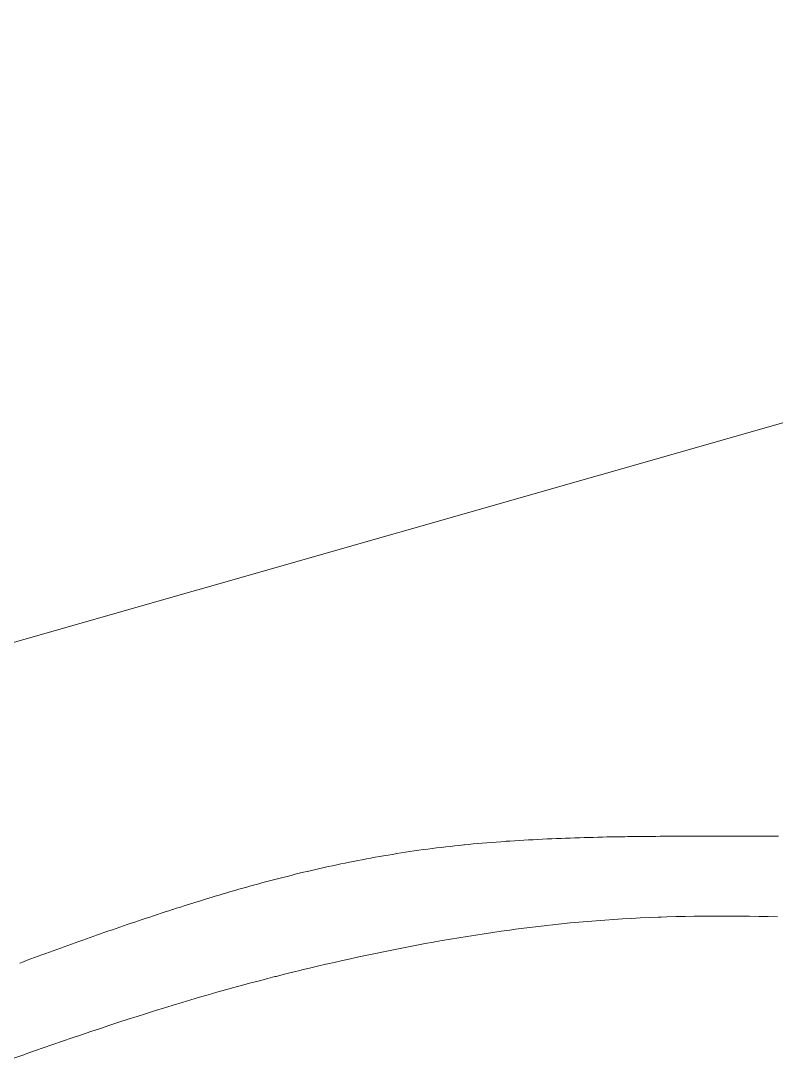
# Model space of a CAD drawing. Header units: inches. Extents: x -9418 to 110693, y 8585 to 209374.
# Drawn here: x -6829 to -5536, y 15114 to 16890 of the extents above; entities that cross this region are included whole.
import ezdxf

# ---------------------------------------------------------------- set-up
doc = ezdxf.new("R2010")
doc.units = ezdxf.units.IN
doc.header["$MEASUREMENT"] = 0
doc.layers.add('0-1', color=7, linetype='Continuous', lineweight=5)
doc.layers.add('C-TOPO', color=7, linetype='Continuous', lineweight=9)

# ---------------------------------------------------------------- blocks, each defined once
blk = doc.blocks.new('1750 Ox - Topography_rvt-1-SITE PLAN - TOPO WITH IMAGERY')
at = {"layer": 'C-TOPO'}
for p, q in [((-3115.1, 16890.3), (-8355.6, 15393.4)), ((-5936.2, 15489), (-5928.2, 15489.4)), ((-5928.2, 15489.4), (-5936.2, 15489)), ((-5928.2, 15489.4), (-5920.3, 15489.8)), ((-5920.3, 15489.8), (-5928.2, 15489.4)), ((-5920.3, 15489.8), (-5912.4, 15490.1)), ((-5912.4, 15490.1), (-5920.3, 15489.8)), ((-5912.4, 15490.1), (-5911, 15490.2)), ((-5911, 15490.2), (-5912.4, 15490.1)), ((-5911, 15490.2), (-5904.4, 15490.4)), ((-5904.4, 15490.4), (-5911, 15490.2)), ((-5904.4, 15490.4), (-5896.5, 15490.7)), ((-5896.5, 15490.7), (-5904.4, 15490.4)), ((-5896.5, 15490.7), (-5888.6, 15491)), ((-5888.6, 15491), (-5896.5, 15490.7)), ((-5888.6, 15491), (-5880.7, 15491.3)), ((-5880.7, 15491.3), (-5888.6, 15491)), ((-5880.7, 15491.3), (-5872.8, 15491.6)), ((-5872.8, 15491.6), (-5880.7, 15491.3)), ((-5872.8, 15491.6), (-5864.9, 15491.8)), ((-5864.9, 15491.8), (-5872.8, 15491.6)), ((-5864.9, 15491.8), (-5857.1, 15492)), ((-5857.1, 15492), (-5864.9, 15491.8)), ((-5857.1, 15492), (-5849.2, 15492.2)), ((-5849.2, 15492.2), (-5857.1, 15492)), ((-5849.2, 15492.2), (-5841.4, 15492.4)), ((-5841.4, 15492.4), (-5849.2, 15492.2)), ((-5841.4, 15492.4), (-5833.6, 15492.6)), ((-5833.6, 15492.6), (-5841.4, 15492.4)), ((-5833.6, 15492.6), (-5825.8, 15492.8)), ((-5825.8, 15492.8), (-5833.6, 15492.6)), ((-5825.8, 15492.8), (-5818.1, 15492.9)), ((-5818.1, 15492.9), (-5825.8, 15492.8)), ((-5818.1, 15492.9), (-5810.3, 15493.1)), ((-5810.3, 15493.1), (-5818.1, 15492.9)), ((-5810.3, 15493.1), (-5802.6, 15493.2)), ((-5802.6, 15493.2), (-5810.3, 15493.1)), ((-5802.6, 15493.2), (-5794.9, 15493.3)), ((-5794.9, 15493.3), (-5802.6, 15493.2)), ((-5794.9, 15493.3), (-5790.2, 15493.4)), ((-5790.2, 15493.4), (-5794.9, 15493.3)), ((-5790.2, 15493.4), (-5787.2, 15493.5)), ((-5787.2, 15493.5), (-5790.2, 15493.4)), ((-5787.2, 15493.5), (-5779.6, 15493.6)), ((-5779.6, 15493.6), (-5787.2, 15493.5)), ((-5779.6, 15493.6), (-5772, 15493.6)), ((-5772, 15493.6), (-5779.6, 15493.6)), ((-5772, 15493.6), (-5764.4, 15493.7)), ((-5764.4, 15493.7), (-5772, 15493.6)), ((-5764.4, 15493.7), (-5756.9, 15493.8)), ((-5756.9, 15493.8), (-5764.4, 15493.7)), ((-5756.9, 15493.8), (-5749.4, 15493.9)), ((-5749.4, 15493.9), (-5756.9, 15493.8)), ((-5749.4, 15493.9), (-5744.9, 15493.9)), ((-5744.9, 15493.9), (-5749.4, 15493.9)), ((-5744.9, 15493.9), (-5741.9, 15493.9)), ((-5741.9, 15493.9), (-5744.9, 15493.9)), ((-5741.9, 15493.9), (-5734.4, 15494)), ((-5734.4, 15494), (-5741.9, 15493.9)), ((-5734.4, 15494), (-5727, 15494)), ((-5727, 15494), (-5734.4, 15494)), ((-5727, 15494), (-5719.7, 15494.1)), ((-5719.7, 15494.1), (-5727, 15494)), ((-5719.7, 15494.1), (-5712.3, 15494.1)), ((-5712.3, 15494.1), (-5719.7, 15494.1)), ((-5712.3, 15494.1), (-5705, 15494.1)), ((-5705, 15494.1), (-5712.3, 15494.1)), ((-5705, 15494.1), (-5697.8, 15494.2)), ((-5697.8, 15494.2), (-5705, 15494.1)), ((-5697.8, 15494.2), (-5690.6, 15494.2)), ((-5690.6, 15494.2), (-5697.8, 15494.2)), ((-5690.6, 15494.2), (-5683.4, 15494.2)), ((-5683.4, 15494.2), (-5690.6, 15494.2)), ((-5683.4, 15494.2), (-5676.3, 15494.2)), ((-5676.3, 15494.2), (-5683.4, 15494.2)), ((-5676.3, 15494.2), (-5669.3, 15494.2)), ((-5669.3, 15494.2), (-5676.3, 15494.2)), ((-5669.3, 15494.2), (-5662.3, 15494.2)), ((-5662.3, 15494.2), (-5669.3, 15494.2)), ((-5662.3, 15494.2), (-5655.3, 15494.2)), ((-5655.3, 15494.2), (-5662.3, 15494.2)), ((-5655.3, 15494.2), (-5648.4, 15494.2)), ((-5648.4, 15494.2), (-5655.3, 15494.2)), ((-5648.4, 15494.2), (-5641.5, 15494.2)), ((-5641.5, 15494.2), (-5648.4, 15494.2)), ((-5641.5, 15494.2), (-5634.7, 15494.2)), ((-5634.7, 15494.2), (-5641.5, 15494.2)), ((-5634.7, 15494.2), (-5628, 15494.2)), ((-5628, 15494.2), (-5634.7, 15494.2)), ((-5628, 15494.2), (-5621.3, 15494.2)), ((-5621.3, 15494.2), (-5628, 15494.2)), ((-5621.3, 15494.2), (-5614.6, 15494.2)), ((-5614.6, 15494.2), (-5621.3, 15494.2)), ((-5614.6, 15494.2), (-5608, 15494.2)), ((-5608, 15494.2), (-5614.6, 15494.2)), ((-5608, 15494.2), (-5601.5, 15494.2)), ((-5601.5, 15494.2), (-5608, 15494.2)), ((-5601.5, 15494.2), (-5595, 15494.2)), ((-5595, 15494.2), (-5601.5, 15494.2)), ((-5595, 15494.2), (-5588.5, 15494.2)), ((-5588.5, 15494.2), (-5595, 15494.2)), ((-5588.5, 15494.2), (-5582.1, 15494.2)), ((-5582.1, 15494.2), (-5588.5, 15494.2)), ((-5582.1, 15494.2), (-5575.7, 15494.2)), ((-5575.7, 15494.2), (-5582.1, 15494.2)), ((-5575.7, 15494.2), (-5569.4, 15494.2)), ((-5569.4, 15494.2), (-5575.7, 15494.2)), ((-5569.4, 15494.2), (-5563.1, 15494.2)), ((-5563.1, 15494.2), (-5569.4, 15494.2)), ((-5563.1, 15494.2), (-5556.8, 15494.2)), ((-5556.8, 15494.2), (-5563.1, 15494.2)), ((-5556.8, 15494.2), (-5550.6, 15494.1)), ((-5550.6, 15494.1), (-5556.8, 15494.2)), ((-5550.6, 15494.1), (-5544.4, 15494.1)), ((-5544.4, 15494.1), (-5550.6, 15494.1)), ((-5544.4, 15494.1), (-5538.3, 15494.1)), ((-5538.3, 15494.1), (-5544.4, 15494.1)), ((-5538.3, 15494.1), (-5532.2, 15494.1)), ((-5532.2, 15494.1), (-5538.3, 15494.1)), ((-6140.4, 15471.1), (-6132.7, 15472.1)), ((-6132.7, 15472.1), (-6140.4, 15471.1)), ((-6132.7, 15472.1), (-6125.3, 15473.1)), ((-6125.3, 15473.1), (-6132.7, 15472.1)), ((-6125.3, 15473.1), (-6125.1, 15473.1)), ((-6125.1, 15473.1), (-6125.3, 15473.1)), ((-6125.1, 15473.1), (-6117.4, 15474.1)), ((-6117.4, 15474.1), (-6125.1, 15473.1)), ((-6117.4, 15474.1), (-6109.7, 15475)), ((-6109.7, 15475), (-6117.4, 15474.1)), ((-6109.7, 15475), (-6101.9, 15475.9)), ((-6101.9, 15475.9), (-6109.7, 15475)), ((-6101.9, 15475.9), (-6094.2, 15476.8)), ((-6094.2, 15476.8), (-6101.9, 15475.9)), ((-6094.2, 15476.8), (-6086.4, 15477.7)), ((-6086.4, 15477.7), (-6094.2, 15476.8)), ((-6086.4, 15477.7), (-6078.6, 15478.5)), ((-6078.6, 15478.5), (-6086.4, 15477.7)), ((-6078.6, 15478.5), (-6070.8, 15479.3)), ((-6070.8, 15479.3), (-6078.6, 15478.5)), ((-6070.8, 15479.3), (-6069.4, 15479.4)), ((-6069.4, 15479.4), (-6070.8, 15479.3)), ((-6069.4, 15479.4), (-6063, 15480)), ((-6063, 15480), (-6069.4, 15479.4)), ((-6063, 15480), (-6055.1, 15480.8)), ((-6055.1, 15480.8), (-6063, 15480)), ((-6055.1, 15480.8), (-6047.3, 15481.5)), ((-6047.3, 15481.5), (-6055.1, 15480.8)), ((-6047.3, 15481.5), (-6039.4, 15482.2)), ((-6039.4, 15482.2), (-6047.3, 15481.5)), ((-6039.4, 15482.2), (-6031.5, 15482.9)), ((-6031.5, 15482.9), (-6039.4, 15482.2)), ((-6031.5, 15482.9), (-6023.6, 15483.5)), ((-6023.6, 15483.5), (-6031.5, 15482.9)), ((-6023.6, 15483.5), (-6015.7, 15484.1)), ((-6015.7, 15484.1), (-6023.6, 15483.5)), ((-6015.7, 15484.1), (-6007.7, 15484.7)), ((-6007.7, 15484.7), (-6015.7, 15484.1)), ((-6007.7, 15484.7), (-5999.8, 15485.3)), ((-5999.8, 15485.3), (-6007.7, 15484.7)), ((-5999.8, 15485.3), (-5998.6, 15485.4)), ((-5998.6, 15485.4), (-5999.8, 15485.3)), ((-5998.6, 15485.4), (-5991.9, 15485.8)), ((-5991.9, 15485.8), (-5998.6, 15485.4)), ((-5991.9, 15485.8), (-5983.9, 15486.3)), ((-5983.9, 15486.3), (-5991.9, 15485.8)), ((-5983.9, 15486.3), (-5976, 15486.8)), ((-5976, 15486.8), (-5983.9, 15486.3)), ((-5976, 15486.8), (-5968, 15487.3)), ((-5968, 15487.3), (-5976, 15486.8)), ((-5968, 15487.3), (-5960.1, 15487.8)), ((-5960.1, 15487.8), (-5968, 15487.3)), ((-5960.1, 15487.8), (-5952.1, 15488.2)), ((-5952.1, 15488.2), (-5960.1, 15487.8)), ((-5952.1, 15488.2), (-5944.1, 15488.6)), ((-5944.1, 15488.6), (-5952.1, 15488.2)), ((-5944.1, 15488.6), (-5936.2, 15489)), ((-5936.2, 15489), (-5944.1, 15488.6)), ((-6252.2, 15452.5), (-6244.9, 15453.9)), ((-6244.9, 15453.9), (-6252.2, 15452.5)), ((-6244.9, 15453.9), (-6237.6, 15455.3)), ((-6237.6, 15455.3), (-6244.9, 15453.9)), ((-6237.6, 15455.3), (-6230.2, 15456.7)), ((-6230.2, 15456.7), (-6237.6, 15455.3)), ((-6230.2, 15456.7), (-6228.2, 15457.1)), ((-6228.2, 15457.1), (-6230.2, 15456.7)), ((-6228.2, 15457.1), (-6222.9, 15458)), ((-6222.9, 15458), (-6228.2, 15457.1)), ((-6222.9, 15458), (-6215.5, 15459.3)), ((-6215.5, 15459.3), (-6222.9, 15458)), ((-6215.5, 15459.3), (-6208.1, 15460.6)), ((-6208.1, 15460.6), (-6215.5, 15459.3)), ((-6208.1, 15460.6), (-6200.6, 15461.9)), ((-6200.6, 15461.9), (-6208.1, 15460.6)), ((-6200.6, 15461.9), (-6193.2, 15463.1)), ((-6193.2, 15463.1), (-6200.6, 15461.9)), ((-6193.2, 15463.1), (-6185.7, 15464.3)), ((-6185.7, 15464.3), (-6193.2, 15463.1)), ((-6185.7, 15464.3), (-6178.2, 15465.5)), ((-6178.2, 15465.5), (-6185.7, 15464.3)), ((-6178.2, 15465.5), (-6170.7, 15466.7)), ((-6170.7, 15466.7), (-6178.2, 15465.5)), ((-6170.7, 15466.7), (-6163.1, 15467.8)), ((-6163.1, 15467.8), (-6170.7, 15466.7)), ((-6163.1, 15467.8), (-6155.6, 15468.9)), ((-6155.6, 15468.9), (-6163.1, 15467.8)), ((-6155.6, 15468.9), (-6148, 15470)), ((-6148, 15470), (-6155.6, 15468.9)), ((-6148, 15470), (-6140.4, 15471.1)), ((-6140.4, 15471.1), (-6148, 15470)), ((-6331.4, 15435.6), (-6324.3, 15437.3)), ((-6324.3, 15437.3), (-6331.4, 15435.6)), ((-6324.3, 15437.3), (-6317.1, 15438.9)), ((-6317.1, 15438.9), (-6324.3, 15437.3)), ((-6317.1, 15438.9), (-6310, 15440.5)), ((-6310, 15440.5), (-6317.1, 15438.9)), ((-6310, 15440.5), (-6302.9, 15442.1)), ((-6302.9, 15442.1), (-6310, 15440.5)), ((-6302.9, 15442.1), (-6295.7, 15443.6)), ((-6295.7, 15443.6), (-6302.9, 15442.1)), ((-6295.7, 15443.6), (-6288.5, 15445.2)), ((-6288.5, 15445.2), (-6295.7, 15443.6)), ((-6288.5, 15445.2), (-6281.3, 15446.7)), ((-6281.3, 15446.7), (-6288.5, 15445.2)), ((-6281.3, 15446.7), (-6274.1, 15448.2)), ((-6274.1, 15448.2), (-6281.3, 15446.7)), ((-6274.1, 15448.2), (-6266.8, 15449.6)), ((-6266.8, 15449.6), (-6274.1, 15448.2)), ((-6266.8, 15449.6), (-6259.5, 15451.1)), ((-6259.5, 15451.1), (-6266.8, 15449.6)), ((-6259.5, 15451.1), (-6252.2, 15452.5)), ((-6252.2, 15452.5), (-6259.5, 15451.1)), ((-6408.2, 15416.4), (-6401.3, 15418.2)), ((-6401.3, 15418.2), (-6408.2, 15416.4)), ((-6401.3, 15418.2), (-6394.4, 15420)), ((-6394.4, 15420), (-6401.3, 15418.2)), ((-6394.4, 15420), (-6387.5, 15421.8)), ((-6387.5, 15421.8), (-6394.4, 15420)), ((-6387.5, 15421.8), (-6380.7, 15423.6)), ((-6380.7, 15423.6), (-6387.5, 15421.8)), ((-6380.7, 15423.6), (-6380.5, 15423.6)), ((-6380.5, 15423.6), (-6380.7, 15423.6)), ((-6380.5, 15423.6), (-6373.5, 15425.4)), ((-6373.5, 15425.4), (-6380.5, 15423.6)), ((-6373.5, 15425.4), (-6366.6, 15427.1)), ((-6366.6, 15427.1), (-6373.5, 15425.4)), ((-6366.6, 15427.1), (-6359.6, 15428.9)), ((-6359.6, 15428.9), (-6366.6, 15427.1)), ((-6359.6, 15428.9), (-6352.5, 15430.6)), ((-6352.5, 15430.6), (-6359.6, 15428.9)), ((-6352.5, 15430.6), (-6345.5, 15432.3)), ((-6345.5, 15432.3), (-6352.5, 15430.6)), ((-6345.5, 15432.3), (-6338.9, 15433.9)), ((-6338.9, 15433.9), (-6345.5, 15432.3)), ((-6338.9, 15433.9), (-6338.4, 15434)), ((-6338.4, 15434), (-6338.9, 15433.9)), ((-6338.4, 15434), (-6331.4, 15435.6)), ((-6331.4, 15435.6), (-6338.4, 15434)), ((-6469.6, 15399.3), (-6462.9, 15401.2)), ((-6462.9, 15401.2), (-6469.6, 15399.3)), ((-6462.9, 15401.2), (-6456.1, 15403.2)), ((-6456.1, 15403.2), (-6462.9, 15401.2)), ((-6456.1, 15403.2), (-6456, 15403.2)), ((-6456, 15403.2), (-6456.1, 15403.2)), ((-6456, 15403.2), (-6449.3, 15405.1)), ((-6449.3, 15405.1), (-6456, 15403.2)), ((-6449.3, 15405.1), (-6442.5, 15407)), ((-6442.5, 15407), (-6449.3, 15405.1)), ((-6442.5, 15407), (-6435.7, 15408.9)), ((-6435.7, 15408.9), (-6442.5, 15407)), ((-6435.7, 15408.9), (-6428.8, 15410.8)), ((-6428.8, 15410.8), (-6435.7, 15408.9)), ((-6428.8, 15410.8), (-6422, 15412.7)), ((-6422, 15412.7), (-6428.8, 15410.8)), ((-6422, 15412.7), (-6415.1, 15414.6)), ((-6415.1, 15414.6), (-6422, 15412.7)), ((-6415.1, 15414.6), (-6408.2, 15416.4)), ((-6408.2, 15416.4), (-6415.1, 15414.6)), ((-6529.8, 15381.1), (-6523.2, 15383.2)), ((-6523.2, 15383.2), (-6529.8, 15381.1)), ((-6523.2, 15383.2), (-6516.5, 15385.3)), ((-6516.5, 15385.3), (-6523.2, 15383.2)), ((-6516.5, 15385.3), (-6509.9, 15387.3)), ((-6509.9, 15387.3), (-6516.5, 15385.3)), ((-6509.9, 15387.3), (-6503.2, 15389.3)), ((-6503.2, 15389.3), (-6509.9, 15387.3)), ((-6503.2, 15389.3), (-6496.5, 15391.3)), ((-6496.5, 15391.3), (-6503.2, 15389.3)), ((-6496.5, 15391.3), (-6489.8, 15393.3)), ((-6489.8, 15393.3), (-6496.5, 15391.3)), ((-6489.8, 15393.3), (-6483.1, 15395.3)), ((-6483.1, 15395.3), (-6489.8, 15393.3)), ((-6483.1, 15395.3), (-6476.4, 15397.3)), ((-6476.4, 15397.3), (-6483.1, 15395.3)), ((-6476.4, 15397.3), (-6469.6, 15399.3)), ((-6469.6, 15399.3), (-6476.4, 15397.3)), ((-6582.4, 15364.4), (-6575.8, 15366.5)), ((-6575.8, 15366.5), (-6582.4, 15364.4)), ((-6575.8, 15366.5), (-6569.6, 15368.5)), ((-6569.6, 15368.5), (-6575.8, 15366.5)), ((-6569.6, 15368.5), (-6569.3, 15368.6)), ((-6569.3, 15368.6), (-6569.6, 15368.5)), ((-6569.3, 15368.6), (-6562.7, 15370.7)), ((-6562.7, 15370.7), (-6569.3, 15368.6)), ((-6562.7, 15370.7), (-6556.2, 15372.8)), ((-6556.2, 15372.8), (-6562.7, 15370.7)), ((-6556.2, 15372.8), (-6549.6, 15374.9)), ((-6549.6, 15374.9), (-6556.2, 15372.8)), ((-6549.6, 15374.9), (-6543, 15377)), ((-6543, 15377), (-6549.6, 15374.9)), ((-6543, 15377), (-6536.4, 15379.1)), ((-6536.4, 15379.1), (-6543, 15377)), ((-6536.4, 15379.1), (-6529.8, 15381.1)), ((-6529.8, 15381.1), (-6536.4, 15379.1)), ((-6640.6, 15345), (-6634.1, 15347.2)), ((-6634.1, 15347.2), (-6640.6, 15345)), ((-6634.1, 15347.2), (-6627.7, 15349.4)), ((-6627.7, 15349.4), (-6634.1, 15347.2)), ((-6627.7, 15349.4), (-6621.3, 15351.5)), ((-6621.3, 15351.5), (-6627.7, 15349.4)), ((-6621.3, 15351.5), (-6614.8, 15353.7)), ((-6614.8, 15353.7), (-6621.3, 15351.5)), ((-6614.8, 15353.7), (-6608.3, 15355.8)), ((-6608.3, 15355.8), (-6614.8, 15353.7)), ((-6608.3, 15355.8), (-6601.9, 15358)), ((-6601.9, 15358), (-6608.3, 15355.8)), ((-6601.9, 15358), (-6595.4, 15360.1)), ((-6595.4, 15360.1), (-6601.9, 15358)), ((-6595.4, 15360.1), (-6588.9, 15362.3)), ((-6588.9, 15362.3), (-6595.4, 15360.1)), ((-6588.9, 15362.3), (-6582.4, 15364.4)), ((-6582.4, 15364.4), (-6588.9, 15362.3)), ((-5859.2, 15348.3), (-5874.1, 15347)), ((-5874.1, 15347), (-5859.2, 15348.3)), ((-5844.2, 15349.5), (-5859.2, 15348.3)), ((-5859.2, 15348.3), (-5844.2, 15349.5)), ((-5829.2, 15350.6), (-5844.2, 15349.5)), ((-5844.2, 15349.5), (-5829.2, 15350.6)), ((-5814.2, 15351.6), (-5829.2, 15350.6)), ((-5829.2, 15350.6), (-5814.2, 15351.6)), ((-5799.1, 15352.6), (-5814.2, 15351.6)), ((-5814.2, 15351.6), (-5799.1, 15352.6)), ((-5784, 15353.4), (-5799.1, 15352.6)), ((-5799.1, 15352.6), (-5784, 15353.4)), ((-5768.8, 15354.2), (-5784, 15353.4)), ((-5784, 15353.4), (-5768.8, 15354.2)), ((-5753.6, 15354.9), (-5768.8, 15354.2)), ((-5768.8, 15354.2), (-5753.6, 15354.9)), ((-5738.3, 15355.5), (-5753.6, 15354.9)), ((-5753.6, 15354.9), (-5738.3, 15355.5)), ((-5733, 15355.6), (-5738.3, 15355.5)), ((-5738.3, 15355.5), (-5733, 15355.6)), ((-5723, 15356), (-5733, 15355.6)), ((-5733, 15355.6), (-5723, 15356)), ((-5707.6, 15356.4), (-5723, 15356)), ((-5723, 15356), (-5707.6, 15356.4)), ((-5692.1, 15356.8), (-5707.6, 15356.4)), ((-5707.6, 15356.4), (-5692.1, 15356.8)), ((-5676.6, 15357.1), (-5692.1, 15356.8)), ((-5692.1, 15356.8), (-5676.6, 15357.1)), ((-5661, 15357.3), (-5676.6, 15357.1)), ((-5676.6, 15357.1), (-5661, 15357.3)), ((-5660.4, 15357.3), (-5661, 15357.3)), ((-5661, 15357.3), (-5660.4, 15357.3)), ((-5645.3, 15357.4), (-5660.4, 15357.3)), ((-5660.4, 15357.3), (-5645.3, 15357.4)), ((-5629.6, 15357.4), (-5645.3, 15357.4)), ((-5645.3, 15357.4), (-5629.6, 15357.4)), ((-5613.8, 15357.4), (-5629.6, 15357.4)), ((-5629.6, 15357.4), (-5613.8, 15357.4)), ((-5597.9, 15357.3), (-5613.8, 15357.4)), ((-5613.8, 15357.4), (-5597.9, 15357.3)), ((-5581.9, 15357.2), (-5597.9, 15357.3)), ((-5597.9, 15357.3), (-5581.9, 15357.2)), ((-5565.9, 15356.9), (-5581.9, 15357.2)), ((-5581.9, 15357.2), (-5565.9, 15356.9)), ((-5549.7, 15356.7), (-5565.9, 15356.9)), ((-5565.9, 15356.9), (-5549.7, 15356.7)), ((-5533.5, 15356.3), (-5549.7, 15356.7)), ((-5549.7, 15356.7), (-5533.5, 15356.3)), ((-6691.7, 15327.5), (-6685.3, 15329.7)), ((-6685.3, 15329.7), (-6691.7, 15327.5)), ((-6685.3, 15329.7), (-6678.9, 15331.9)), ((-6678.9, 15331.9), (-6685.3, 15329.7)), ((-6678.9, 15331.9), (-6672.5, 15334.1)), ((-6672.5, 15334.1), (-6678.9, 15331.9)), ((-6672.5, 15334.1), (-6666.2, 15336.3)), ((-6666.2, 15336.3), (-6672.5, 15334.1)), ((-6666.2, 15336.3), (-6659.8, 15338.5)), ((-6659.8, 15338.5), (-6666.2, 15336.3)), ((-6659.8, 15338.5), (-6653.4, 15340.7)), ((-6653.4, 15340.7), (-6659.8, 15338.5)), ((-6653.4, 15340.7), (-6647, 15342.9)), ((-6647, 15342.9), (-6653.4, 15340.7)), ((-6647, 15342.9), (-6640.6, 15345)), ((-6640.6, 15345), (-6647, 15342.9)), ((-6021.4, 15329.4), (-6024.8, 15328.9)), ((-6024.8, 15328.9), (-6021.4, 15329.4)), ((-6006.8, 15331.5), (-6021.4, 15329.4)), ((-6021.4, 15329.4), (-6006.8, 15331.5)), ((-5992.2, 15333.5), (-6006.8, 15331.5)), ((-6006.8, 15331.5), (-5992.2, 15333.5)), ((-5982.6, 15334.8), (-5992.2, 15333.5)), ((-5992.2, 15333.5), (-5982.6, 15334.8)), ((-5977.6, 15335.5), (-5982.6, 15334.8)), ((-5982.6, 15334.8), (-5977.6, 15335.5)), ((-5962.9, 15337.4), (-5977.6, 15335.5)), ((-5977.6, 15335.5), (-5962.9, 15337.4)), ((-5948.2, 15339.2), (-5962.9, 15337.4)), ((-5962.9, 15337.4), (-5948.2, 15339.2)), ((-5933.4, 15340.9), (-5948.2, 15339.2)), ((-5948.2, 15339.2), (-5933.4, 15340.9)), ((-5929, 15341.4), (-5933.4, 15340.9)), ((-5933.4, 15340.9), (-5929, 15341.4)), ((-5918.7, 15342.6), (-5929, 15341.4)), ((-5929, 15341.4), (-5918.7, 15342.6)), ((-5903.8, 15344.1), (-5918.7, 15342.6)), ((-5918.7, 15342.6), (-5903.8, 15344.1)), ((-5889, 15345.6), (-5903.8, 15344.1)), ((-5903.8, 15344.1), (-5889, 15345.6)), ((-5874.1, 15347), (-5889, 15345.6)), ((-5889, 15345.6), (-5874.1, 15347)), ((-6742.4, 15309.5), (-6736.1, 15311.8)), ((-6736.1, 15311.8), (-6742.4, 15309.5)), ((-6736.1, 15311.8), (-6729.8, 15314)), ((-6729.8, 15314), (-6736.1, 15311.8)), ((-6729.8, 15314), (-6723.4, 15316.3)), ((-6723.4, 15316.3), (-6729.8, 15314)), ((-6723.4, 15316.3), (-6717.1, 15318.5)), ((-6717.1, 15318.5), (-6723.4, 15316.3)), ((-6717.1, 15318.5), (-6710.7, 15320.8)), ((-6710.7, 15320.8), (-6717.1, 15318.5)), ((-6710.7, 15320.8), (-6704.4, 15323)), ((-6704.4, 15323), (-6710.7, 15320.8)), ((-6704.4, 15323), (-6698, 15325.2)), ((-6698, 15325.2), (-6704.4, 15323)), ((-6698, 15325.2), (-6695.8, 15326)), ((-6695.8, 15326), (-6698, 15325.2)), ((-6695.8, 15326), (-6691.7, 15327.5)), ((-6691.7, 15327.5), (-6695.8, 15326)), ((-6122.5, 15312.8), (-6136.9, 15310.2)), ((-6136.9, 15310.2), (-6122.5, 15312.8)), ((-6120.7, 15313.1), (-6122.5, 15312.8)), ((-6122.5, 15312.8), (-6120.7, 15313.1)), ((-6108.2, 15315.3), (-6120.7, 15313.1)), ((-6120.7, 15313.1), (-6108.2, 15315.3)), ((-6093.8, 15317.8), (-6108.2, 15315.3)), ((-6108.2, 15315.3), (-6093.8, 15317.8)), ((-6079.4, 15320.3), (-6093.8, 15317.8)), ((-6093.8, 15317.8), (-6079.4, 15320.3)), ((-6064.9, 15322.6), (-6079.4, 15320.3)), ((-6079.4, 15320.3), (-6064.9, 15322.6)), ((-6050.5, 15325), (-6064.9, 15322.6)), ((-6064.9, 15322.6), (-6050.5, 15325)), ((-6035.9, 15327.2), (-6050.5, 15325)), ((-6050.5, 15325), (-6035.9, 15327.2)), ((-6024.8, 15328.9), (-6035.9, 15327.2)), ((-6035.9, 15327.2), (-6024.8, 15328.9)), ((-6786.8, 15293.4), (-6780.5, 15295.7)), ((-6780.5, 15295.7), (-6786.8, 15293.4)), ((-6780.5, 15295.7), (-6774.1, 15298)), ((-6774.1, 15298), (-6780.5, 15295.7)), ((-6774.1, 15298), (-6767.8, 15300.3)), ((-6767.8, 15300.3), (-6774.1, 15298)), ((-6767.8, 15300.3), (-6761.5, 15302.6)), ((-6761.5, 15302.6), (-6767.8, 15300.3)), ((-6761.5, 15302.6), (-6755.1, 15304.9)), ((-6755.1, 15304.9), (-6761.5, 15302.6)), ((-6755.1, 15304.9), (-6748.8, 15307.2)), ((-6748.8, 15307.2), (-6755.1, 15304.9)), ((-6748.8, 15307.2), (-6742.4, 15309.5)), ((-6742.4, 15309.5), (-6748.8, 15307.2)), ((-6208.1, 15296.4), (-6222.2, 15293.5)), ((-6222.2, 15293.5), (-6208.1, 15296.4)), ((-6193.9, 15299.2), (-6208.1, 15296.4)), ((-6208.1, 15296.4), (-6193.9, 15299.2)), ((-6179.7, 15302), (-6193.9, 15299.2)), ((-6193.9, 15299.2), (-6179.7, 15302)), ((-6165.4, 15304.8), (-6179.7, 15302)), ((-6179.7, 15302), (-6165.4, 15304.8)), ((-6151.2, 15307.5), (-6165.4, 15304.8)), ((-6165.4, 15304.8), (-6151.2, 15307.5)), ((-6136.9, 15310.2), (-6151.2, 15307.5)), ((-6151.2, 15307.5), (-6136.9, 15310.2)), ((-6831.3, 15277), (-6825, 15279.3)), ((-6825, 15279.3), (-6831.3, 15277)), ((-6825, 15279.3), (-6818.6, 15281.7)), ((-6818.6, 15281.7), (-6825, 15279.3)), ((-6818.6, 15281.7), (-6812.2, 15284.1)), ((-6812.2, 15284.1), (-6818.6, 15281.7)), ((-6812.2, 15284.1), (-6805.9, 15286.4)), ((-6805.9, 15286.4), (-6812.2, 15284.1)), ((-6805.9, 15286.4), (-6799.5, 15288.7)), ((-6799.5, 15288.7), (-6805.9, 15286.4)), ((-6805.9, 15286.4), (-6805.9, 15286.4)), ((-6805.9, 15286.4), (-6805.9, 15286.4)), ((-6799.5, 15288.7), (-6793.2, 15291.1)), ((-6793.2, 15291.1), (-6799.5, 15288.7)), ((-6793.2, 15291.1), (-6786.8, 15293.4)), ((-6786.8, 15293.4), (-6793.2, 15291.1)), ((-6292.9, 15278.1), (-6303.9, 15275.6)), ((-6303.9, 15275.6), (-6292.9, 15278.1)), ((-6278.7, 15281.3), (-6292.9, 15278.1)), ((-6292.9, 15278.1), (-6278.7, 15281.3)), ((-6264.6, 15284.4), (-6278.7, 15281.3)), ((-6278.7, 15281.3), (-6264.6, 15284.4)), ((-6250.5, 15287.5), (-6264.6, 15284.4)), ((-6264.6, 15284.4), (-6250.5, 15287.5)), ((-6236.4, 15290.5), (-6250.5, 15287.5)), ((-6250.5, 15287.5), (-6236.4, 15290.5)), ((-6222.2, 15293.5), (-6236.4, 15290.5)), ((-6236.4, 15290.5), (-6222.2, 15293.5)), ((-6364.4, 15261.2), (-6377.9, 15257.8)), ((-6377.9, 15257.8), (-6364.4, 15261.2)), ((-6363.7, 15261.4), (-6364.4, 15261.2)), ((-6364.4, 15261.2), (-6363.7, 15261.4)), ((-6349.5, 15264.9), (-6363.7, 15261.4)), ((-6363.7, 15261.4), (-6349.5, 15264.9)), ((-6348, 15265.2), (-6349.5, 15264.9)), ((-6349.5, 15264.9), (-6348, 15265.2)), ((-6335.3, 15268.3), (-6348, 15265.2)), ((-6348, 15265.2), (-6335.3, 15268.3)), ((-6321.1, 15271.6), (-6335.3, 15268.3)), ((-6335.3, 15268.3), (-6321.1, 15271.6)), ((-6307, 15274.9), (-6321.1, 15271.6)), ((-6321.1, 15271.6), (-6307, 15274.9)), ((-6303.9, 15275.6), (-6307, 15274.9)), ((-6307, 15274.9), (-6303.9, 15275.6)), ((-6435.3, 15243), (-6449.8, 15239)), ((-6449.8, 15239), (-6435.3, 15243)), ((-6420.9, 15246.8), (-6435.3, 15243)), ((-6435.3, 15243), (-6420.9, 15246.8)), ((-6406.5, 15250.5), (-6420.9, 15246.8)), ((-6420.9, 15246.8), (-6406.5, 15250.5)), ((-6394.3, 15253.7), (-6406.5, 15250.5)), ((-6406.5, 15250.5), (-6394.3, 15253.7)), ((-6392.2, 15254.2), (-6394.3, 15253.7)), ((-6394.3, 15253.7), (-6392.2, 15254.2)), ((-6377.9, 15257.8), (-6392.2, 15254.2)), ((-6392.2, 15254.2), (-6377.9, 15257.8)), ((-6493.7, 15226.9), (-6508.4, 15222.6)), ((-6508.4, 15222.6), (-6493.7, 15226.9)), ((-6479, 15231), (-6493.7, 15226.9)), ((-6493.7, 15226.9), (-6479, 15231)), ((-6464.4, 15235.1), (-6479, 15231)), ((-6479, 15231), (-6464.4, 15235.1)), ((-6449.8, 15239), (-6464.4, 15235.1)), ((-6464.4, 15235.1), (-6449.8, 15239)), ((-6553.3, 15209.5), (-6568.4, 15204.9)), ((-6568.4, 15204.9), (-6553.3, 15209.5)), ((-6538.2, 15213.9), (-6553.3, 15209.5)), ((-6553.3, 15209.5), (-6538.2, 15213.9)), ((-6523.3, 15218.3), (-6538.2, 15213.9)), ((-6538.2, 15213.9), (-6523.3, 15218.3)), ((-6508.4, 15222.6), (-6523.3, 15218.3)), ((-6523.3, 15218.3), (-6508.4, 15222.6)), ((-6616.1, 15190.1), (-6630, 15185.7)), ((-6630, 15185.7), (-6616.1, 15190.1)), ((-6614.4, 15190.7), (-6616.1, 15190.1)), ((-6616.1, 15190.1), (-6614.4, 15190.7)), ((-6599, 15195.5), (-6614.4, 15190.7)), ((-6614.4, 15190.7), (-6599, 15195.5)), ((-6583.6, 15200.2), (-6599, 15195.5)), ((-6599, 15195.5), (-6583.6, 15200.2)), ((-6579.5, 15201.5), (-6583.6, 15200.2)), ((-6583.6, 15200.2), (-6579.5, 15201.5)), ((-6568.4, 15204.9), (-6579.5, 15201.5)), ((-6579.5, 15201.5), (-6568.4, 15204.9)), ((-6677.2, 15170.4), (-6693.2, 15165.1)), ((-6693.2, 15165.1), (-6677.2, 15170.4)), ((-6661.4, 15175.6), (-6677.2, 15170.4)), ((-6677.2, 15170.4), (-6661.4, 15175.6)), ((-6645.6, 15180.7), (-6661.4, 15175.6)), ((-6661.4, 15175.6), (-6645.6, 15180.7)), ((-6630, 15185.7), (-6645.6, 15180.7)), ((-6645.6, 15180.7), (-6630, 15185.7)), ((-6725.4, 15154.3), (-6741.6, 15148.8)), ((-6741.6, 15148.8), (-6725.4, 15154.3)), ((-6709.2, 15159.8), (-6725.4, 15154.3)), ((-6725.4, 15154.3), (-6709.2, 15159.8)), ((-6693.2, 15165.1), (-6709.2, 15159.8)), ((-6709.2, 15159.8), (-6693.2, 15165.1)), ((-6774.4, 15137.5), (-6790.9, 15131.7)), ((-6790.9, 15131.7), (-6774.4, 15137.5)), ((-6758, 15143.2), (-6774.4, 15137.5)), ((-6774.4, 15137.5), (-6758, 15143.2)), ((-6741.6, 15148.8), (-6758, 15143.2)), ((-6758, 15143.2), (-6741.6, 15148.8)), ((-6827.6, 15118.8), (-6841.1, 15114)), ((-6841.1, 15114), (-6827.6, 15118.8)), ((-6824.3, 15120), (-6827.6, 15118.8)), ((-6827.6, 15118.8), (-6824.3, 15120)), ((-6821.7, 15120.9), (-6824.3, 15120)), ((-6824.3, 15120), (-6821.7, 15120.9)), ((-6807.6, 15125.9), (-6821.7, 15120.9)), ((-6821.7, 15120.9), (-6807.6, 15125.9)), ((-6804.3, 15127.1), (-6807.6, 15125.9)), ((-6807.6, 15125.9), (-6804.3, 15127.1)), ((-6790.9, 15131.7), (-6804.3, 15127.1)), ((-6804.3, 15127.1), (-6790.9, 15131.7))]:
    blk.add_line(p, q, dxfattribs=at)

msp = doc.modelspace()

# ---------------------------------------------------------------- block references
at = {"layer": '0-1'}
msp.add_blockref('1750 Ox - Topography_rvt-1-SITE PLAN - TOPO WITH IMAGERY', (0, 0), dxfattribs=at)

doc.saveas('drawing.dxf')
